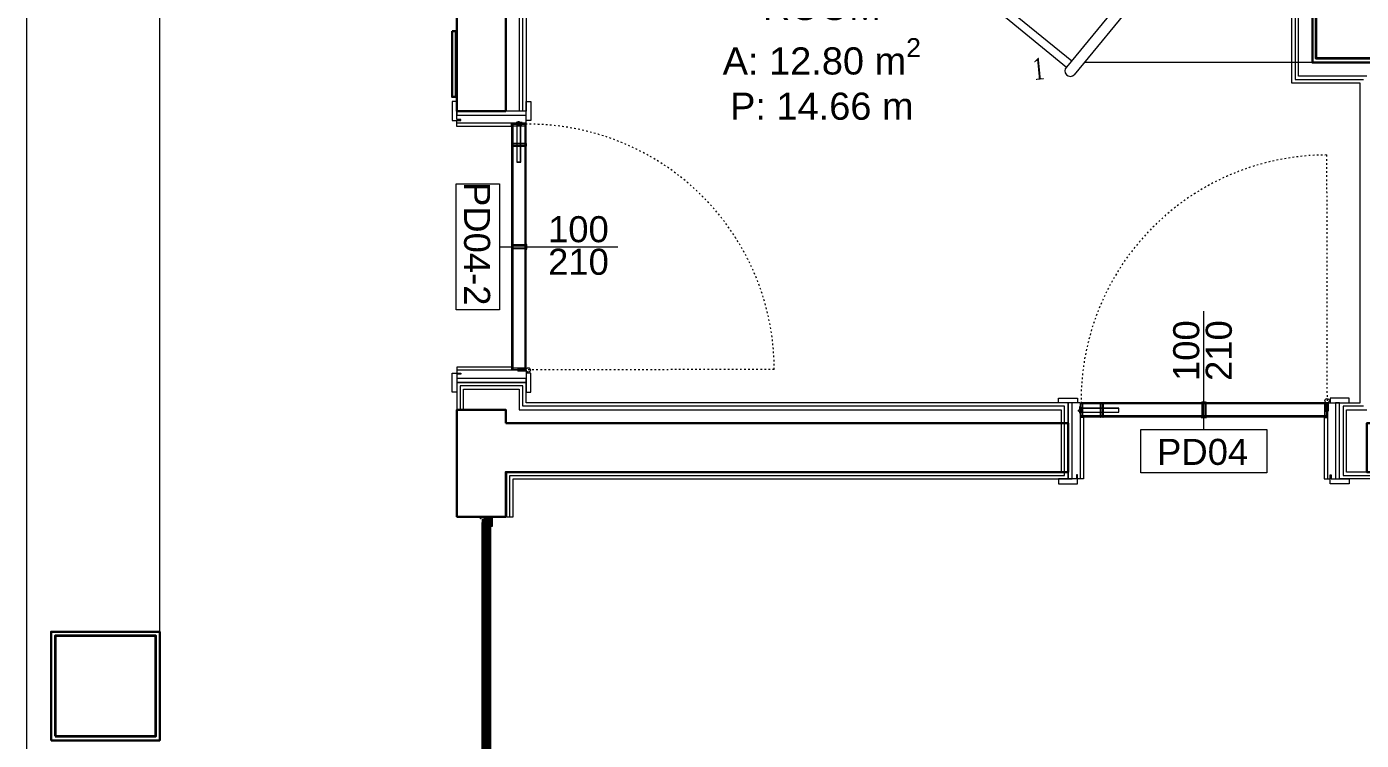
# Model space of a CAD drawing. Header units: centimetres. Extents: x 118932 to 154602, y -32682 to -23521.
# Drawn here: x 131664.3 to 132155.7, y -29820.6 to -29557.6 of the extents above; entities that cross this region are included whole.
import ezdxf

# ---------------------------------------------------------------- set-up
doc = ezdxf.new("R2010")
doc.units = ezdxf.units.CM
doc.header["$LTSCALE"] = 50
doc.header["$MEASUREMENT"] = 0
doc.linetypes.add('ACAD_ISO03W100', pattern=[30, 12, -18])
for name, color, linetype, lineweight, true_color in [('GEN_00_BL_Yazı', 7, 'Continuous', 0, 0x4f5250), ('GEN_00_BL_Ölçü Dış', 7, 'Continuous', 5, 0x766a5e), ('GEN_01_TA_Kolon', 7, 'Continuous', 35, 0xd05d28), ('GEN_01_TA_Merdiven', 7, 'Continuous', 13, 0x816183), ('GEN_02_TF_Kapı', 7, 'Continuous', 9, 0x4a3526), ('GEN_02_TF_Pencere', 7, 'Continuous', 9, 0x6093ac), ('GEN_05_ML_Ahşap', 7, 'Continuous', 9, 0x745e3d), ('GEN_05_ML_Alçıpan_giydirme', 7, 'Continuous', 18, 0x7ebab5), ('GEN_06_GR_İnce', 7, 'Continuous', 13, 0xb0b0a9), ('KALACAK DUVARLAR', 7, 'Continuous', 30, 0x005387)]:
    doc.layers.add(name, color=color, linetype=linetype, lineweight=lineweight, true_color=true_color)
doc.styles.add('ARIAL', font='arial.ttf')
doc.styles.add('arial_1_18', font='arial.ttf', dxfattribs={"height": 0.2})
doc.styles.add('Times', font='times.ttf', dxfattribs={"width": 0.7})

# ---------------------------------------------------------------- blocks, each defined once
blk = doc.blocks.new('A$C2D1B6976')
at = {"layer": 'GEN_01_TA_Merdiven'}
for p, q in [((26582.77, 8980.63), (26514.26, 8897.14)), ((26585.87, 8978.09), (26517.1, 8894.3)), ((26421.49, 8973.27), (26514.26, 8897.14)), ((26423.39, 8975.59), (26516.16, 8899.46)), ((26604.82, 8898.78), (26520.78, 8898.78))]:
    blk.add_line(p, q, dxfattribs=at)
blk.add_arc((26515.67, 8895.73), 2, 135, 315, dxfattribs=at)
at = {"layer": 'GEN_06_GR_İnce'}
for p, q in [((26131.43, 8038.05), (26131.43, 9382.82)), ((26180.43, 8689.09), (26180.43, 8979.1))]:
    blk.add_line(p, q, dxfattribs=at)
at = {"layer": 'GEN_01_TA_Merdiven', "style": 'Times', "width": 0.7}
blk.add_text('1', height=8, rotation=5.625, dxfattribs=at).set_placement((26502.26, 8892.34))
blk = doc.blocks.new('LEVEL 0_A BLOK_KOLON')
at = {"layer": 'GEN_01_TA_Kolon'}
for points in [[(57035.01, 7922.16), (56995, 7922.16), (56995, 7942.16), (57035.01, 7942.16)], [(56530.7, 7672.46), (56567.7, 7672.46), (56567.7, 7709.46), (56530.7, 7709.46), (56530.7, 7690.96)]]:
    blk.add_lwpolyline(points, close=True, dxfattribs=at)
blk = doc.blocks.new('KALACAK DUVARLAR LEVEL 0 A BLOK')
at = {"layer": 'KALACAK DUVARLAR'}
for points in [[(57023.6, 7764.78), (57023.6, 7769.78), (57013.59, 7769.78), (57013.59, 7787.78), (57018.59, 7787.78), (57018.59, 7920.66), (56993.59, 7920.66), (56993.59, 7943.66), (57018.59, 7943.66), (57018.59, 8009.39), (56993.5, 8009.39), (56993.5, 8032.39), (57018.59, 8032.39), (57018.59, 8159.53), (56921.45, 8256.68), (56789.72, 8256.68), (56775.33, 8242.29), (56762.58, 8255), (56774.49, 8266.91), (56774.49, 8279.68)], [(56678.57, 7932.29), (56678.57, 7902.79), (56678.57, 8170.99), (56698.94, 8191.36), (56711.69, 8178.65), (56696.58, 8163.53), (56696.58, 8013.86), (56701.58, 8013.86), (56701.58, 8000.86)], [(56678.57, 7902.79), (56696.58, 7902.79), (56696.58, 8000.86), (56701.72, 8000.86)]]:
    blk.add_lwpolyline(points, dxfattribs=at)
for points in [[(56676.84, 7932.29), (56676.84, 7908.02), (56678.24, 7908.02), (56678.24, 7932.29)], [(56696.58, 7787.78), (56696.58, 7792.78), (56678.57, 7792.78), (56678.57, 7753.35), (56696.58, 7753.35), (56696.58, 7769.78), (56903.59, 7769.78), (56903.59, 7787.78)], [(56529.2, 7670.96), (56569.2, 7670.96), (56569.2, 7710.96), (56529.2, 7710.96), (56529.2, 7670.96)]]:
    blk.add_lwpolyline(points, close=True, dxfattribs=at)
blk = doc.blocks.new('level 0 main tower duvarlar')
at = {"layer": 'GEN_05_ML_Alçıpan_giydirme'}
for points in [[(-5707.38, -1585.67), (-5719.88, -1585.67), (-5719.88, -1557.67), (-5712.38, -1557.67), (-5712.38, -1439.79), (-5737.47, -1439.79), (-5737.47, -1313.05), (-5712.37, -1313.05), (-5712.13, -1196.54), (-5804.87, -1103.8), (-5930.38, -1103.8), (-6019.13, -1192.55), (-6019.41, -1450.16), (-6026.9, -1450.16)], [(-5704.88, -1583.17), (-5717.38, -1583.17), (-5717.38, -1560.17), (-5709.88, -1560.17)], [(-5709.88, -1437.29), (-5734.97, -1437.29), (-5734.97, -1315.55), (-5709.87, -1315.55)], [(-5709.63, -1195.51), (-5803.83, -1101.3), (-5931.41, -1101.3), (-6021.63, -1191.51), (-6021.91, -1450.16)], [(-6020.66, -1450.16), (-6020.38, -1192.03), (-5930.89, -1102.55), (-5804.35, -1102.55), (-5710.88, -1196.02)], [(-5711.12, -1314.3), (-5736.22, -1314.3), (-5736.22, -1438.54), (-5711.13, -1438.54)], [(-5711.13, -1558.92), (-5718.63, -1558.92), (-5718.63, -1584.42), (-5706.13, -1584.42)], [(-6042.4, -1560.16), (-6042.4, -1552.66), (-6021.9, -1552.66), (-6021.9, -1560.17), (-5822.38, -1560.17), (-5822.38, -1583.17), (-6026.62, -1583.17), (-6026.62, -1599.59), (-6024.12, -1599.59), (-6024.12, -1585.67), (-5819.88, -1585.67), (-5819.88, -1557.67), (-6019.4, -1557.67), (-6019.4, -1550.16), (-6044.9, -1550.16), (-6044.9, -1560.16)], [(-6025.37, -1599.59), (-6025.37, -1584.42), (-5821.13, -1584.42), (-5821.13, -1558.92), (-6020.65, -1558.92), (-6020.65, -1551.41), (-6043.65, -1551.41), (-6043.65, -1560.16)]]:
    blk.add_lwpolyline(points, dxfattribs=at)
blk = doc.blocks.new('köşe katlanır')
at = {"lineweight": 30, "true_color": 0x636466}
h = blk.add_hatch(color=251, dxfattribs=at)
h.dxf.hatch_style = 1
h.paths.add_polyline_path([(55930.3, 5955.1, 0.414214), (55930, 5955.3), (55923.3, 5955.3, 0.394805), (55922.3, 5954.4, 0.433892), (55922.5, 5954.1), (55929.1, 5954.1), (55929.1, 5939.9), (55917.9, 5939.9, 1), (55917.9, 5938.7), (55920.8, 5938.7), (55920.8, 5932.4, 0.148069), (55920.8, 5932.2), (55921.3, 5931.6), (55920.8, 5930.9, 0.148069), (55920.8, 5930.7), (55920.8, 5924.9), (55917.5, 5926, 0.414214), (55917.2, 5925.9), (55916.5, 5923.9, 0.414214), (55916.7, 5923.4), (55917.3, 5923.2, 0.414214), (55917.6, 5923.4), (55918, 5924.6), (55920.4, 5923.7), (55918.1, 5917.1), (55915.7, 5918), (55916.1, 5919.2, 0.414214), (55915.9, 5919.5), (55915.4, 5919.7, 0.414214), (55914.9, 5919.4), (55913.4, 5915.2, -0.317603), (55911, 5913.5), (55895.6, 5913.5), (55895.6, 5920.3), (55903.5, 5920.3, 0.414214), (55903.8, 5920.6), (55903.8, 5925.1, 0.414214), (55903.5, 5925.3), (55901.5, 5925.3, 0.414214), (55901.1, 5924.9), (55901.1, 5924.4, 0.414214), (55901.3, 5924.1), (55902.6, 5924.1), (55902.6, 5921.5), (55895.6, 5921.5), (55895.6, 5924.1), (55896.8, 5924.1, 0.414214), (55897.1, 5924.4), (55897.1, 5924.9, 0.414214), (55896.7, 5925.3), (55894.6, 5925.3, 0.414214), (55894.4, 5925.1), (55894.4, 5913.3, 0.414214), (55895.4, 5912.3), (55912, 5912.3, 0.148069), (55912.1, 5912.4), (55912.8, 5912.8), (55913.5, 5912.4, 0.148069), (55913.7, 5912.3), (55930, 5912.3, 0.414214), (55930.3, 5912.6)])
blk.add_line((55909.5, 5919.8), (55909.5, 5947.8))
blk.add_lwpolyline([(55915.4, 5919.7), (55915.9, 5919.5, -0.414214), (55916.1, 5919.2), (55915.7, 5918), (55918.1, 5917.1), (55920.4, 5923.7), (55918, 5924.6), (55917.6, 5923.4, -0.414214), (55917.3, 5923.2), (55916.7, 5923.4, -0.414214), (55916.5, 5923.9), (55917.2, 5925.9, -0.414214), (55917.5, 5926), (55920.8, 5924.9), (55920.8, 5930.7, -0.148069), (55920.8, 5930.9), (55921.3, 5931.6), (55920.8, 5932.2, -0.148069), (55920.8, 5932.4), (55920.8, 5938.7), (55917.9, 5938.7, -1), (55917.9, 5939.9), (55929.1, 5939.9), (55929.1, 5954.1), (55922.5, 5954.1, -0.433892), (55922.3, 5954.4, -0.394805), (55923.3, 5955.3), (55930, 5955.3, -0.414214), (55930.3, 5955.1), (55930.3, 5912.6, -0.414214), (55930, 5912.3), (55913.7, 5912.3, -0.148069), (55913.5, 5912.4), (55912.8, 5912.8), (55912.1, 5912.4, -0.148069), (55912, 5912.3), (55895.4, 5912.3, -0.414214), (55894.4, 5913.3), (55894.4, 5925.1, -0.414214), (55894.6, 5925.3), (55896.7, 5925.3, -0.414214), (55897.1, 5924.9), (55897.1, 5924.4, -0.414214), (55896.8, 5924.1), (55895.6, 5924.1), (55895.6, 5921.5), (55902.6, 5921.5), (55902.6, 5924.1), (55901.3, 5924.1, -0.414214), (55901.1, 5924.4), (55901.1, 5924.9, -0.414214), (55901.5, 5925.3), (55903.5, 5925.3, -0.414214), (55903.8, 5925.1), (55903.8, 5920.6, -0.414214), (55903.5, 5920.3), (55895.6, 5920.3), (55895.6, 5913.5), (55911, 5913.5, 0.317603), (55913.4, 5915.2), (55914.9, 5919.4, -0.414214)], format="xyb", close=True)
at = {"flags": 128}
for points in [[(55921.2, 5946.8), (55921.2, 5947.3), (55921.2, 5947.7), (55921.2, 5947.8), (55909.2, 5947.8), (55909.2, 5947.7), (55909.2, 5947.3), (55909.2, 5946.8), (55909.2, 5945.3), (55920.2, 5945.3), (55909.2, 5945.3), (55909.2, 5945.5), (55909.2, 5945.8), (55920.2, 5945.8), (55920.2, 5945.5), (55920.2, 5945.3), (55920.2, 5946.8), (55920.2, 5941.4)], [(55909.2, 5941.2), (55909.2, 5943.3), (55909.2, 5945.2), (55909.2, 5945.6), (55909.2, 5945.8), (55909.2, 5946.8), (55909.2, 5947.5), (55909.2, 5947.8), (55921.2, 5947.8), (55921.2, 5947.5), (55921.2, 5946.8), (55921.2, 5945.8)], [(55909.2, 5947.7), (55921.2, 5947.7)], [(55909.2, 5947.5), (55921.2, 5947.5)], [(55909.2, 5947.5), (55921.2, 5947.5)], [(55909.2, 5947.2), (55921.2, 5947.2)], [(55909.2, 5946.8), (55909.2, 5941.4), (55920.2, 5941.4)], [(55919.7, 5940.8), (55920.3, 5940.9), (55920.8, 5941.3), (55921.1, 5941.7), (55921.2, 5942.3), (55921.2, 5946.8), (55909.2, 5946.8), (55909.2, 5945.8), (55920.2, 5945.8), (55920.2, 5942.4), (55909.2, 5942.4), (55909.2, 5925.2), (55909.2, 5924.9), (55909.2, 5924.7), (55911.7, 5924.7), (55909.2, 5924.7), (55909.2, 5926.3), (55911.7, 5926.3), (55909.2, 5926.3), (55909.2, 5920.9), (55912.2, 5920.9)], [(55909.2, 5946.8), (55921.2, 5946.8)], [(55909.2, 5945.7), (55921.2, 5945.7)], [(55921.2, 5945.8), (55921.2, 5945.6), (55921.2, 5945.2)], [(55909.2, 5945.6), (55920.2, 5945.6)], [(55909.2, 5945.6), (55921.2, 5945.6)], [(55909.2, 5945.5), (55920.2, 5945.5)], [(55909.2, 5945.4), (55920.2, 5945.4)], [(55909.2, 5945.4), (55921.2, 5945.4)], [(55909.2, 5945.2), (55921.2, 5945.2), (55921.2, 5943.8), (55921.2, 5942.3), (55921.2, 5942), (55921.1, 5941.7), (55920.8, 5941.3), (55920.8, 5941.2)], [(55909.2, 5944.3), (55921.2, 5944.3)], [(55909.2, 5943.3), (55921.2, 5943.3)], [(55909.2, 5943), (55909.2, 5942.8), (55909.2, 5942.4)], [(55909.2, 5942.9), (55920.2, 5942.9)], [(55909.2, 5942.8), (55920.2, 5942.8)], [(55909.2, 5942.6), (55920.2, 5942.6)], [(55909.2, 5942.2), (55921.2, 5942.2)], [(55915.2, 5937.8), (55909.2, 5937.8), (55909.2, 5941.2), (55920.8, 5941.2), (55920.6, 5941.1), (55920.3, 5940.9), (55920, 5940.8), (55919.7, 5940.8)], [(55909.2, 5940.4), (55917.2, 5940.4)], [(55909.2, 5939.5), (55916.7, 5939.5)], [(55909.2, 5937.8), (55915.2, 5937.8), (55916.7, 5937.8), (55916.7, 5939.3), (55916.7, 5931.3), (55914.7, 5926.8)], [(55909.2, 5938.7), (55916.7, 5938.7)], [(55909.2, 5921.8), (55909.2, 5920.9), (55909.2, 5920.4), (55909.2, 5919.9), (55909.2, 5919.8), (55912.2, 5919.8), (55912.2, 5919.9), (55912.2, 5920.4), (55912.2, 5920.9), (55912.2, 5925.3), (55912.2, 5923.9), (55912.2, 5922.4), (55909.2, 5922.4), (55909.2, 5924.4), (55909.2, 5926.4), (55909.2, 5929.8), (55909.2, 5937.8), (55915.2, 5937.8), (55916.7, 5937.8), (55916.7, 5931.3)], [(55913.7, 5932.1), (55913.7, 5932.2), (55913.7, 5932.6), (55913.7, 5933.2), (55913.7, 5933.8), (55913.7, 5934.5), (55913.7, 5935.1), (55913.7, 5935.4), (55913.7, 5935.6), (55909.2, 5935.6)], [(55913.7, 5935.4), (55913.7, 5935.1), (55913.7, 5934.5), (55913.7, 5933.8), (55913.7, 5933.2), (55913.7, 5932.6), (55913.7, 5932.2), (55913.7, 5932.1), (55909.2, 5932.1)], [(55915.2, 5929.8), (55909.2, 5929.8), (55915.2, 5929.8), (55916, 5929.8), (55915.4, 5928.3), (55914.7, 5926.8)], [(55909.2, 5929), (55915.7, 5929)], [(55909.2, 5928.1), (55915.3, 5928.1)], [(55909.2, 5927.3), (55914.9, 5927.3)], [(55909.2, 5926.4), (55912.7, 5926.4)], [(55909.2, 5925.4), (55912.2, 5925.4)], [(55909.2, 5922.3), (55909.2, 5922.2), (55909.2, 5921.8), (55911.7, 5921.8), (55911.7, 5925.2)], [(55909.2, 5925), (55911.7, 5925)], [(55909.2, 5924.9), (55911.7, 5924.9)], [(55909.2, 5924.8), (55911.7, 5924.8)], [(55909.2, 5924.4), (55912.2, 5924.4)], [(55909.2, 5923.4), (55912.2, 5923.4)], [(55912.2, 5922.4), (55912.2, 5922.1), (55912.2, 5921.9), (55912.2, 5920.9), (55912.2, 5920.1), (55912.2, 5919.8), (55909.2, 5919.8), (55909.2, 5920.1), (55909.2, 5920.9), (55909.2, 5921.9), (55909.2, 5922.1), (55909.2, 5922.4)], [(55909.2, 5920.9), (55909.2, 5922.3)], [(55909.2, 5922.3), (55912.2, 5922.3)], [(55909.2, 5922.2), (55911.7, 5922.2)], [(55909.2, 5922.1), (55912.2, 5922.1)], [(55909.2, 5922), (55911.7, 5922)], [(55909.2, 5922), (55912.2, 5922)], [(55909.2, 5920.5), (55912.2, 5920.5)], [(55909.2, 5919.9), (55912.2, 5919.9)], [(55911.7, 5921.8), (55911.7, 5922.2), (55911.7, 5922.3), (55911.7, 5920.9), (55911.7, 5926.3), (55911.7, 5924.7), (55911.7, 5924.9), (55911.7, 5925.2)], [(55916.7, 5937.4), (55913.7, 5937.4)], [(55916.3, 5930.3), (55913.7, 5930.3)], [(55916.7, 5931.3), (55916, 5929.8)], [(55920.2, 5942.4), (55920.2, 5942.8), (55920.2, 5943)]]:
    blk.add_lwpolyline(points, dxfattribs=at)
for points in [[(55921.2, 5947.8), (55909.2, 5947.8)], [(55920.2, 5946.8), (55909.2, 5946.8)], [(55921.2, 5945.8), (55909.2, 5945.8)], [(55921.2, 5945.2), (55909.2, 5945.2)], [(55920.2, 5943), (55909.2, 5943)], [(55920.2, 5943), (55920.2, 5941.4), (55909.2, 5941.4), (55909.2, 5943)], [(55909.2, 5935.6), (55909.2, 5935.4), (55909.2, 5935.1), (55909.2, 5934.5), (55909.2, 5933.8), (55909.2, 5933.2), (55909.2, 5932.6), (55909.2, 5932.2), (55909.2, 5932.1), (55909.2, 5932.2), (55909.2, 5932.6), (55909.2, 5933.2), (55909.2, 5933.8), (55909.2, 5934.5), (55909.2, 5935.1), (55909.2, 5935.4), (55909.2, 5935.6)], [(55909.2, 5933.8), (55913.7, 5933.8)], [(55911.7, 5925.2), (55909.2, 5925.2)], [(55911.7, 5922.3), (55909.2, 5922.3)], [(55911.7, 5922.3), (55909.2, 5922.3)], [(55912.2, 5921.9), (55909.2, 5921.9)], [(55911.7, 5920.9), (55909.2, 5920.9)], [(55912.2, 5920.9), (55909.2, 5920.9)], [(55912.2, 5920.1), (55909.2, 5920.1)], [(55912.2, 5919.8), (55909.2, 5919.8)], [(55912.7, 5926.4), (55912.6, 5926.4), (55912.3, 5925.9), (55912.2, 5925.6), (55912.2, 5925.3), (55912.3, 5925.9), (55912.6, 5926.4), (55913.1, 5926.7), (55913.7, 5926.8), (55913.4, 5926.8), (55913.1, 5926.7), (55912.9, 5926.6)], [(55913.7, 5930.3), (55913.7, 5930.5), (55913.7, 5931), (55913.7, 5931.8), (55913.7, 5932.8), (55913.7, 5933.8), (55913.7, 5934.9), (55913.7, 5935.9), (55913.7, 5936.6), (55913.7, 5937.2), (55913.7, 5937.4), (55913.7, 5937.2), (55913.7, 5936.6), (55913.7, 5935.9), (55913.7, 5934.9), (55913.7, 5933.8), (55913.7, 5932.8), (55913.7, 5931.8), (55913.7, 5931), (55913.7, 5930.5), (55913.7, 5930.3)], [(55913.7, 5933.8), (55916.7, 5933.8)], [(55914.7, 5926.8), (55913.7, 5926.8)], [(55915.2, 5929.8), (55915.2, 5937.8), (55915.2, 5929.8)], [(55916.7, 5931.3), (55916.5, 5930.8), (55916.3, 5930.4), (55916.3, 5930.3), (55916.3, 5930.4), (55916.5, 5930.8), (55916.7, 5931.3)], [(55918.2, 5940.8), (55917.9, 5940.8), (55917.6, 5940.7), (55917.1, 5940.4), (55916.8, 5939.9), (55916.7, 5939.3), (55916.8, 5939.9), (55917.1, 5940.4), (55917.6, 5940.7)], [(55916.7, 5931.3), (55916.7, 5932.2), (55916.7, 5933.3), (55916.7, 5934.4), (55916.7, 5935.4), (55916.7, 5936.3), (55916.7, 5936.9), (55916.7, 5937.3), (55916.7, 5936.9), (55916.7, 5936.3), (55916.7, 5935.4), (55916.7, 5934.4), (55916.7, 5933.3), (55916.7, 5932.2)], [(55919.7, 5940.8), (55918.2, 5940.8)]]:
    blk.add_lwpolyline(points, close=True, dxfattribs=at)
blk = doc.blocks.new('KK2')
at = {"layer": 'GEN_02_TF_Pencere'}
for p, q in [((48096.71, -17247.23), (47023.82, -17247.23)), ((48093.82, -17247.23), (48095.82, -17247.23)), ((48096.71, -17249.23), (47168.51, -17249.23)), ((48096.71, -17247.63), (47736.41, -17247.63)), ((48096.71, -17247.83), (47736.41, -17247.83)), ((48096.71, -17248.03), (47736.41, -17248.03)), ((48096.71, -17248.23), (47736.41, -17248.23)), ((48096.71, -17248.43), (47736.41, -17248.43)), ((48096.71, -17248.63), (47736.41, -17248.63)), ((48096.71, -17248.83), (47736.41, -17248.83)), ((48093.82, -17249.23), (48095.82, -17249.23))]:
    blk.add_line(p, q, dxfattribs=at)
at = {"layer": 'GEN_02_TF_Pencere', "lineweight": 30}
blk.add_line((48097.31, -17247.97), (47977.16, -17247.97), dxfattribs=at)
for points in [[(47024.99, -17246.97), (47024.99, -17249.77), (48096.71, -17249.77), (48096.71, -17246.97)], [(48097.16, -17247.97), (48097.16, -17248.77), (47025.02, -17248.77), (47025.02, -17247.97)]]:
    blk.add_lwpolyline(points, close=True, dxfattribs=at)
at = {"layer": 'GEN_02_TF_Pencere', "lineweight": 30, "xscale": 0.1, "yscale": 0.1, "zscale": 0.1}
blk.add_blockref('köşe katlanır', (42505.79, -17841.75), dxfattribs=at)
blk = doc.blocks.new('DOGRAMA LEVEL 0 A BLOK')
at = {"layer": 'GEN_02_TF_Pencere', "rotation": 90}
blk.add_blockref('KK2', (-20029.82, -49751.06), dxfattribs=at)
blk = doc.blocks.new('PD04')
at = {"layer": 'GEN_02_TF_Kapı'}
for p, q in [((-95.5, 0), (-100, 0)), ((-95.5, 0), (-95.5, -28.03)), ((-4.8, 0), (-95.2, 0)), ((-95.2, -5.2), (-95.2, 0)), ((-88.07, 0), (-88.07, -5.2, 0)), ((-87.07, 0), (-87.07, -5.2, 0)), ((-50.7, 0), (-50.7, -5.2, 0)), ((-49.31, 0), (-49.31, -5.2, 0)), ((-5.1, 0.14), (-5.1, -3)), ((-4.8, 0.01), (-4.8, -3)), ((-4.8, -5.2), (-4.8, 0)), ((-4.5, 0.01), (-4.5, -3)), ((-4.5, 0), (-4.5, -28.03)), ((-4.5, 0), (0, 0)), ((-4.2, 0.14), (-4.2, -3)), ((-96.2, -2.73), (-95.2, -2.06)), ((-96.2, -2.99), (-96.2, -2.73)), ((-96.2, -2.99), (-95.2, -3.11)), ((-95.8, -1.47), (-95.8, -2.46)), ((-95.7, -1.47), (-95.8, -1.47)), ((-95.8, -3.04), (-95.8, -3.69)), ((-95.8, -3.69), (-95.7, -3.69)), ((-95.18, -2.6), (-95.5, -2.26)), ((-95.18, -2.6), (-95.5, -2.26)), ((-95.18, -2.6), (-95.5, -3.01)), ((-4.8, -0.4), (-95.2, -0.4)), ((-95.2, -2.06), (-95.2, -3.11)), ((-95.2, -2.54), (-95.2, -2.12)), ((-95.18, -2.54), (-95.2, -2.54)), ((-95.2, -2.55), (-95.18, -2.55)), ((-95.2, -2.65), (-95.2, -2.55)), ((-95.2, -2.65), (-95.18, -2.65)), ((-95.2, -3.08), (-95.2, -2.66)), ((-95.18, -2.66), (-95.2, -2.66)), ((-95.2, -3.11), (-95.2, -2.99)), ((-4.8, -4.8), (-95.2, -4.8)), ((-95.18, -2.1), (-94.82, -2.1)), ((-95.18, -2.54), (-95.18, -2.12)), ((-95.18, -2.12), (-94.82, -2.12)), ((-95.18, -2.45), (-95.18, -2.55)), ((-95.18, -2.45), (-95.07, -2.45)), ((-95.18, -2.65), (-95.18, -2.55)), ((-95.18, -2.65), (-95.18, -2.75)), ((-95.18, -3.08), (-95.18, -2.66)), ((-95.18, -2.75), (-95.07, -2.75)), ((-94.82, -3.08), (-95.18, -3.08)), ((-94.82, -3.1), (-95.18, -3.1)), ((-95.07, -2.12), (-95.07, -3.08)), ((-95.07, -2.45), (-95.07, -2.75)), ((-94.82, -2.12), (-94.82, -3.08)), ((-94.8, -2.12), (-94.8, -3.08)), ((-94.6, -4.8), (-94.6, -0.4)), ((-5.4, -4.8), (-5.4, -0.4)), ((-5.2, -2.12), (-5.2, -3.08)), ((-4.82, -2.1), (-5.18, -2.1)), ((-5.18, -3.1), (-4.82, -3.1)), ((-5.1, -3), (-4.8, -3)), ((-4.93, -2.12), (-4.93, -3.08)), ((-4.82, -2.45), (-4.93, -2.45)), ((-4.93, -2.45), (-4.93, -2.75)), ((-4.82, -2.75), (-4.93, -2.75)), ((-4.82, -2.6), (-4.5, -2.26)), ((-4.82, -2.6), (-4.5, -2.26)), ((-4.82, -2.45), (-4.82, -2.55)), ((-4.8, -2.55), (-4.82, -2.55)), ((-4.82, -2.65), (-4.82, -2.55)), ((-4.82, -2.6), (-4.5, -3.01)), ((-4.82, -2.65), (-4.82, -2.75)), ((-4.8, -2.65), (-4.82, -2.65)), ((-4.8, -2.54), (-4.8, -2.12)), ((-4.8, -2.65), (-4.8, -2.55)), ((-4.8, -3.08), (-4.8, -2.66)), ((-4.5, -3), (-4.2, -3)), ((-94.3, -5.4), (-95.5, -5.4)), ((-4.8, -5.2), (-95.2, -5.2)), ((-94.3, -5.4), (-94.3, -28.03)), ((-49.41, -5.2), (-50.6, -5.2)), ((-5.7, -5.4), (-5.7, -28.03)), ((-5.7, -5.4), (-4.5, -5.4)), ((-96.5, -26.53), (-96.9, -26.53)), ((-96.9, -26.53), (-96.9, -28.03)), ((-96.5, -28.03), (-96.5, -26.53)), ((-94.3, -28.03), (-96.5, -28.03)), ((-5.7, -28.03), (-3.5, -28.03)), ((-3.5, -28.03), (-3.5, -26.53)), ((-3.5, -26.53), (-3.1, -26.53)), ((-3.1, -26.53), (-3.1, -28.03)), ((-3.1, -28.03), (0, -28.03))]:
    blk.add_line(p, q, dxfattribs=at)
at = {"layer": 'GEN_02_TF_Kapı', "linetype": 'ACAD_ISO03W100', "ltscale": 0.001}
blk.add_lwpolyline([(-95.2, 0, -0.416308), (-4.8, 91.35), (-4.65, 0.8)], format="xyb", dxfattribs=at)
at = {"layer": 'GEN_02_TF_Kapı'}
for points in [[(-96.5, 0), (-103.5, 0), (-103.5, 1.75), (-96.5, 1.75)], [(-98.5, 0), (-100, 0), (-100, -28.03), (-98.5, -28.03)], [(-87.97, 0), (-88.07, 0), (-88.07, -5.2), (-87.97, -5.2)], [(-88.07, 0), (-87.97, 0), (-87.97, -5.2), (-88.07, -5.2)], [(-87.17, -5.2), (-87.97, -5.2), (-87.97, 0), (-87.17, 0)], [(-87.17, 0), (-87.07, 0), (-87.07, -5.2), (-87.17, -5.2)], [(-87.07, 0), (-87.17, 0), (-87.17, -5.2), (-87.07, -5.2)], [(-51, 0), (-49, 0), (-49, 0.2), (-49.4, 0.3), (-50.6, 0.3), (-51, 0.2)], [(-50.6, 0), (-50.7, 0), (-50.7, -5.2), (-50.6, -5.2)], [(-50.6, -5.2), (-49.4, -5.2), (-49.4, 0), (-50.6, 0)], [(-49.41, 0), (-49.31, 0), (-49.31, -5.2), (-49.41, -5.2)], [(-3.5, 0), (3.5, 0), (3.5, 1.75), (-3.5, 1.75)], [(0, 0), (-1.5, 0), (-1.5, -28.03), (0, -28.03)], [(-95.7, -3.69), (-95.5, -3.69), (-95.5, -1.47), (-95.7, -1.47)], [(-95.2, -3.47), (-95, -3.47), (-95, -1.55), (-95.2, -1.55)], [(-81.25, -1.95), (-95.1, -1.95), (-95.1, -3.47), (-81.25, -3.47)], [(-81.35, -2.05), (-95, -2.05), (-95, -3.37), (-81.35, -3.37)], [(-51.01, -5.4), (-49.01, -5.4), (-49.01, -5.2), (-51.01, -5.2)]]:
    blk.add_lwpolyline(points, close=True, dxfattribs=at)
for points in [[(-4.8, -2.54), (-4.82, -2.54), (-4.82, -2.12), (-5.18, -2.12), (-5.18, -3.08), (-4.82, -3.08), (-4.82, -2.66), (-4.8, -2.66)], [(-96.9, -28.03), (-103.5, -28.03), (-103.5, -29.78), (-96.5, -29.78), (-96.5, -28.03)], [(-3.1, -28.03), (3.5, -28.03), (3.5, -29.78), (-3.5, -29.78), (-3.5, -28.03)]]:
    blk.add_lwpolyline(points, dxfattribs=at)
blk.add_circle((-4.65, 0.8), 0.8, dxfattribs=at)
for centre, start, end in [((-95.18, -2.12), 91.5433, 178.4567), ((-95.18, -3.08), 181.5433, 268.4567), ((-94.82, -2.12), 1.5433, 88.4567), ((-94.82, -3.08), 271.5433, 358.4567), ((-5.18, -2.12), 91.5433, 178.4567), ((-5.18, -3.08), 181.5433, 268.4567), ((-4.82, -2.12), 1.5433, 88.4567), ((-4.82, -3.08), 271.5433, 358.4567)]:
    blk.add_arc(centre, 0.0206, start, end, dxfattribs=at)
at = {"layer": 'GEN_05_ML_Ahşap'}
blk.add_lwpolyline([(-50, -9.81), (-50, 33.75)], dxfattribs=at)
blk.add_lwpolyline([(-26.78, -25.81), (-73.22, -25.81), (-73.22, -9.81), (-26.78, -9.81)], close=True, dxfattribs=at)
at = {"layer": 'GEN_00_BL_Yazı', "char_height": 9.6, "attachment_point": 7, "rotation": 90, "style": 'arial_1_18'}
for s, insert in [('\\A1;100', (-51.56, 8.07)), ('\\A1;210', (-39.56, 8.09))]:
    blk.add_mtext_dynamic_manual_height_columns(s, width=2834.1518, gutter_width=1500, heights=[310.23], dxfattribs=dict(at, insert=insert))
at = {"layer": 'GEN_00_BL_Yazı', "insert": (-33.66, -22.98), "char_height": 9.6, "attachment_point": 9, "style": 'arial_1_18'}
blk.add_mtext_dynamic_manual_height_columns('\\A1;PD04', width=2834.1518, gutter_width=1500, heights=[310.23], dxfattribs=at)
blk = doc.blocks.new('PD04-2')
at = {"layer": 'GEN_02_TF_Kapı'}
for p, q in [((-95.5, 0), (-100, 0)), ((-95.5, 0), (-95.5, -25.53)), ((-4.8, 0), (-95.2, 0)), ((-95.2, -5.2), (-95.2, 0)), ((-88.07, 0), (-88.07, -5.2, 0)), ((-87.07, 0), (-87.07, -5.2, 0)), ((-50.7, 0), (-50.7, -5.2, 0)), ((-49.31, 0), (-49.31, -5.2, 0)), ((-5.1, 0.14), (-5.1, -3)), ((-4.8, 0.01), (-4.8, -3)), ((-4.8, -5.2), (-4.8, 0)), ((-4.5, 0.01), (-4.5, -3)), ((-4.5, 0), (-4.5, -25.53)), ((-4.5, 0), (0, 0)), ((-4.2, 0.14), (-4.2, -3)), ((-96.2, -2.73), (-95.2, -2.06)), ((-96.2, -2.99), (-96.2, -2.73)), ((-96.2, -2.99), (-95.2, -3.11)), ((-95.8, -1.47), (-95.8, -2.46)), ((-95.7, -1.47), (-95.8, -1.47)), ((-95.8, -3.04), (-95.8, -3.69)), ((-95.8, -3.69), (-95.7, -3.69)), ((-95.18, -2.6), (-95.5, -2.26)), ((-95.18, -2.6), (-95.5, -2.26)), ((-95.18, -2.6), (-95.5, -3.01)), ((-4.8, -0.4), (-95.2, -0.4)), ((-95.2, -2.06), (-95.2, -3.11)), ((-95.2, -2.54), (-95.2, -2.12)), ((-95.18, -2.54), (-95.2, -2.54)), ((-95.2, -2.55), (-95.18, -2.55)), ((-95.2, -2.65), (-95.2, -2.55)), ((-95.2, -2.65), (-95.18, -2.65)), ((-95.2, -3.08), (-95.2, -2.66)), ((-95.18, -2.66), (-95.2, -2.66)), ((-95.2, -3.11), (-95.2, -2.99)), ((-4.8, -4.8), (-95.2, -4.8)), ((-95.18, -2.1), (-94.82, -2.1)), ((-95.18, -2.54), (-95.18, -2.12)), ((-95.18, -2.12), (-94.82, -2.12)), ((-95.18, -2.45), (-95.18, -2.55)), ((-95.18, -2.45), (-95.07, -2.45)), ((-95.18, -2.65), (-95.18, -2.55)), ((-95.18, -2.65), (-95.18, -2.75)), ((-95.18, -3.08), (-95.18, -2.66)), ((-95.18, -2.75), (-95.07, -2.75)), ((-94.82, -3.08), (-95.18, -3.08)), ((-94.82, -3.1), (-95.18, -3.1)), ((-95.07, -2.12), (-95.07, -3.08)), ((-95.07, -2.45), (-95.07, -2.75)), ((-94.82, -2.12), (-94.82, -3.08)), ((-94.8, -2.12), (-94.8, -3.08)), ((-94.6, -4.8), (-94.6, -0.4)), ((-5.4, -4.8), (-5.4, -0.4)), ((-5.2, -2.12), (-5.2, -3.08)), ((-4.82, -2.1), (-5.18, -2.1)), ((-5.18, -3.1), (-4.82, -3.1)), ((-5.1, -3), (-4.8, -3)), ((-4.93, -2.12), (-4.93, -3.08)), ((-4.82, -2.45), (-4.93, -2.45)), ((-4.93, -2.45), (-4.93, -2.75)), ((-4.82, -2.75), (-4.93, -2.75)), ((-4.82, -2.6), (-4.5, -2.26)), ((-4.82, -2.6), (-4.5, -2.26)), ((-4.82, -2.45), (-4.82, -2.55)), ((-4.8, -2.55), (-4.82, -2.55)), ((-4.82, -2.65), (-4.82, -2.55)), ((-4.82, -2.6), (-4.5, -3.01)), ((-4.82, -2.65), (-4.82, -2.75)), ((-4.8, -2.65), (-4.82, -2.65)), ((-4.8, -2.54), (-4.8, -2.12)), ((-4.8, -2.65), (-4.8, -2.55)), ((-4.8, -3.08), (-4.8, -2.66)), ((-4.5, -3), (-4.2, -3)), ((-94.3, -5.4), (-95.5, -5.4)), ((-4.8, -5.2), (-95.2, -5.2)), ((-94.3, -5.4), (-94.3, -25.53)), ((-49.41, -5.2), (-50.6, -5.2)), ((-5.7, -5.4), (-5.7, -25.53)), ((-5.7, -5.4), (-4.5, -5.4)), ((-96.5, -24.03), (-96.9, -24.03)), ((-96.9, -24.03), (-96.9, -25.53)), ((-96.5, -25.53), (-96.5, -24.03)), ((-3.5, -25.53), (-3.5, -24.03)), ((-3.5, -24.03), (-3.1, -24.03)), ((-3.1, -24.03), (-3.1, -25.53)), ((-94.3, -25.53), (-96.5, -25.53)), ((-5.7, -25.53), (-3.5, -25.53)), ((-3.1, -25.53), (0, -25.53))]:
    blk.add_line(p, q, dxfattribs=at)
at = {"layer": 'GEN_02_TF_Kapı', "linetype": 'ACAD_ISO03W100', "ltscale": 0.001}
blk.add_lwpolyline([(-95.2, 0, -0.416308), (-4.8, 91.35), (-4.65, 0.8)], format="xyb", dxfattribs=at)
at = {"layer": 'GEN_02_TF_Kapı'}
for points in [[(-96.5, 0), (-103.5, 0), (-103.5, 1.75), (-96.5, 1.75)], [(-98.5, 0), (-100, 0), (-100, -25.53), (-98.5, -25.53)], [(-87.97, 0), (-88.07, 0), (-88.07, -5.2), (-87.97, -5.2)], [(-88.07, 0), (-87.97, 0), (-87.97, -5.2), (-88.07, -5.2)], [(-87.17, -5.2), (-87.97, -5.2), (-87.97, 0), (-87.17, 0)], [(-87.17, 0), (-87.07, 0), (-87.07, -5.2), (-87.17, -5.2)], [(-87.07, 0), (-87.17, 0), (-87.17, -5.2), (-87.07, -5.2)], [(-51, 0), (-49, 0), (-49, 0.2), (-49.4, 0.3), (-50.6, 0.3), (-51, 0.2)], [(-50.6, 0), (-50.7, 0), (-50.7, -5.2), (-50.6, -5.2)], [(-50.6, -5.2), (-49.4, -5.2), (-49.4, 0), (-50.6, 0)], [(-49.41, 0), (-49.31, 0), (-49.31, -5.2), (-49.41, -5.2)], [(-3.5, 0), (3.5, 0), (3.5, 1.75), (-3.5, 1.75)], [(0, 0), (-1.5, 0), (-1.5, -25.53), (0, -25.53)], [(-95.7, -3.69), (-95.5, -3.69), (-95.5, -1.47), (-95.7, -1.47)], [(-95.2, -3.47), (-95, -3.47), (-95, -1.55), (-95.2, -1.55)], [(-81.25, -1.95), (-95.1, -1.95), (-95.1, -3.47), (-81.25, -3.47)], [(-81.35, -2.05), (-95, -2.05), (-95, -3.37), (-81.35, -3.37)], [(-51.01, -5.4), (-49.01, -5.4), (-49.01, -5.2), (-51.01, -5.2)]]:
    blk.add_lwpolyline(points, close=True, dxfattribs=at)
for points in [[(-4.8, -2.54), (-4.82, -2.54), (-4.82, -2.12), (-5.18, -2.12), (-5.18, -3.08), (-4.82, -3.08), (-4.82, -2.66), (-4.8, -2.66)], [(-96.9, -25.53), (-103.5, -25.53), (-103.5, -27.28), (-96.5, -27.28), (-96.5, -25.53)], [(-3.1, -25.53), (3.5, -25.53), (3.5, -27.28), (-3.5, -27.28), (-3.5, -25.53)]]:
    blk.add_lwpolyline(points, dxfattribs=at)
blk.add_circle((-4.65, 0.8), 0.8, dxfattribs=at)
for centre, start, end in [((-95.18, -2.12), 91.5433, 178.4567), ((-95.18, -3.08), 181.5433, 268.4567), ((-94.82, -2.12), 1.5433, 88.4567), ((-94.82, -3.08), 271.5433, 358.4567), ((-5.18, -2.12), 91.5433, 178.4567), ((-5.18, -3.08), 181.5433, 268.4567), ((-4.82, -2.12), 1.5433, 88.4567), ((-4.82, -3.08), 271.5433, 358.4567)]:
    blk.add_arc(centre, 0.0206, start, end, dxfattribs=at)
at = {"layer": 'GEN_05_ML_Ahşap'}
blk.add_lwpolyline([(-50, -9.81), (-50, 33.75)], dxfattribs=at)
blk.add_lwpolyline([(-26.78, -25.81), (-73.22, -25.81), (-73.22, -9.81), (-26.78, -9.81)], close=True, dxfattribs=at)
at = {"layer": 'GEN_00_BL_Yazı', "char_height": 9.6, "attachment_point": 7, "rotation": 90, "style": 'arial_1_18'}
for s, insert in [('\\A1;100', (-51.56, 8.07)), ('\\A1;210', (-39.56, 8.09))]:
    blk.add_mtext_dynamic_manual_height_columns(s, width=2834.1518, gutter_width=1500, heights=[310.23], dxfattribs=dict(at, insert=insert))
at = {"layer": 'GEN_00_BL_Yazı', "insert": (-28.39, -22.98), "char_height": 9.6, "attachment_point": 9, "style": 'arial_1_18'}
blk.add_mtext_dynamic_manual_height_columns('\\A1;PD04-2', width=2834.1518, gutter_width=1500, heights=[310.23], dxfattribs=at)
blk = doc.blocks.new('level 0 a blok kapılar')
at = {"color": 5, "rotation": 270}
blk.add_blockref('PD04-2', (-3982.47, -1657.88), dxfattribs=at)
at = {"color": 5}
blk.add_blockref('PD04', (-3682.95, -1665.39), dxfattribs=at)
blk = doc.blocks.new('level 0 kapı')
at = {"color": 5}
blk.add_blockref('level 0 a blok kapılar', (1886.4, 1634.68), dxfattribs=at)
blk = doc.blocks.new('TEFRISLI MAHAL LEVEL 0 A BLOK')
at = {"layer": 'GEN_00_BL_Yazı', "insert": (-4172.9, -640.36), "char_height": 10, "attachment_point": 2, "style": 'ARIAL'}
blk.add_mtext('\\A1;\\pxqc;G41\\PROOM \\PA: 12.80 m{\\H0.7x;\\S2^ ;}\\PP: 14.66 m', dxfattribs=at)

msp = doc.modelspace()

# ---------------------------------------------------------------- block references
for name, p in [('KALACAK DUVARLAR LEVEL 0 A BLOK', (75144.13, -37491.52)), ('A$C2D1B6976', (105532.9, -38469.64)), ('level 0 main tower duvarlar', (137867.6, -28138.57)), ('LEVEL 0_A BLOK_KOLON', (75144.13, -37491.52)), ('DOGRAMA LEVEL 0 A BLOK', (134615.02, -28085.92))]:
    msp.add_blockref(name, p)
at = {"layer": 'GEN_00_BL_Ölçü Dış'}
msp.add_blockref('TEFRISLI MAHAL LEVEL 0 A BLOK', (136129.97, -28888.13), dxfattribs=at)
at = {"layer": 'GEN_06_GR_İnce'}
msp.add_blockref('level 0 kapı', (133944.27, -29665.52), dxfattribs=at)

doc.saveas('drawing.dxf')
